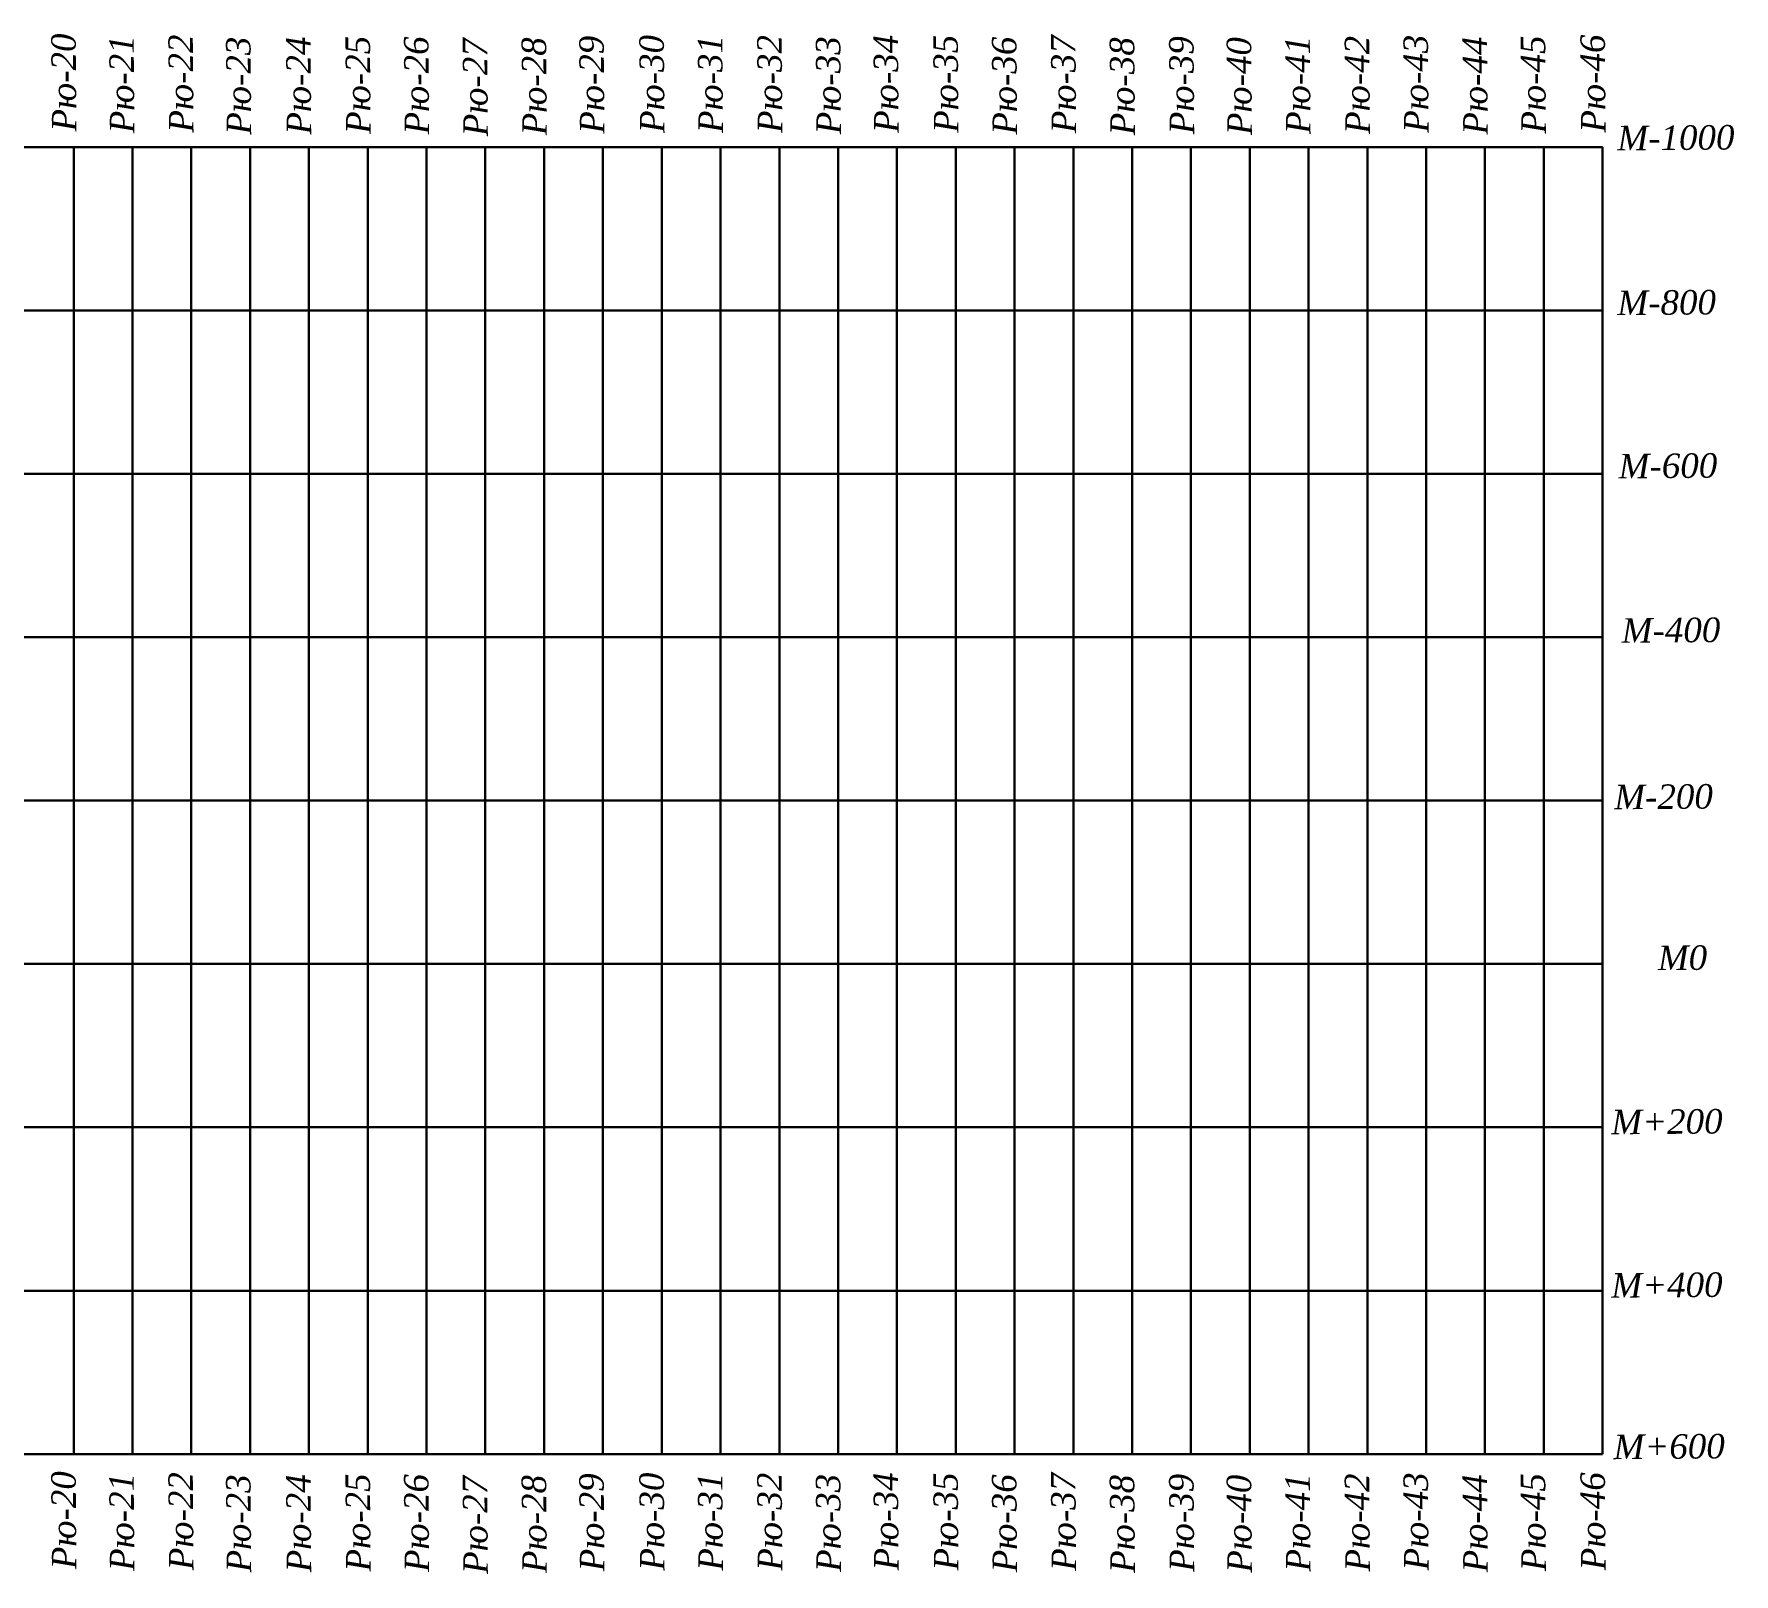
# Model space of a CAD drawing. Header units: millimetres. Extents: x -277 to 3473, y -747 to 1141.
# Drawn here: x 1391 to 3473, y -747 to 1138 of the extents above; entities that cross this region are included whole.
import ezdxf

# ---------------------------------------------------------------- set-up
doc = ezdxf.new("R2010")
doc.units = ezdxf.units.MM
doc.layers.add('СЕТКА', color=1, linetype='Continuous')
doc.styles.add('горный', font='timesi.ttf')

msp = doc.modelspace()

# ---------------------------------------------------------------- linework, layer by layer
at = {"layer": 'СЕТКА', "linetype": 'Continuous', "lineweight": 30}
for p, q in [((3312, 1000), (360, 1000)), ((3312, -600, 320), (2808, -600, 320))]:
    msp.add_line(p, q, dxfattribs=at)
at = {"layer": 'СЕТКА', "color": 10, "linetype": 'Continuous', "lineweight": 30}
for p, q in [((1440, 200), (1440, 1000)), ((1440, 200), (1440, 1000)), ((1512, 200), (1512, 1000)), ((1584, 200), (1584, 1000)), ((1656, 200), (1656, 1000)), ((1728, 200), (1728, 1000)), ((1800, 200), (1800, 1000)), ((1872, 200), (1872, 1000)), ((1944, 200), (1944, 1000)), ((2016, 200), (2016, 1000)), ((2088, 200), (2088, 1000)), ((2160, 200), (2160, 1000)), ((2232, 200), (2232, 1000)), ((2304, 200), (2304, 1000)), ((2376, 200), (2376, 1000)), ((2448, 200), (2448, 1000)), ((2520, 200), (2520, 1000)), ((2592, 200), (2592, 1000)), ((2664, 200), (2664, 1000)), ((2736, 200), (2736, 1000)), ((2808, 200), (2808, 1000)), ((2808, 200), (2808, 1000)), ((2880, 200), (2880, 1000)), ((2952, 200), (2952, 1000)), ((3024, 200), (3024, 1000)), ((3096, 200), (3096, 1000)), ((3168, 200), (3168, 1000)), ((3240, 200), (3240, 1000)), ((1440, 800, 320), (360, 800, 320)), ((1440, 200, 320), (1440, 800, 320)), ((1440, 200, 320), (1440, 800, 320)), ((2808, 800), (1440, 800)), ((2808, 800, 320), (1440, 800, 320)), ((1512, 200, 320), (1512, 800, 320)), ((1584, 200, 320), (1584, 800, 320)), ((1656, 200, 320), (1656, 800, 320)), ((1728, 200, 320), (1728, 800, 320)), ((1800, 200, 320), (1800, 800, 320)), ((1872, 200, 320), (1872, 800, 320)), ((1944, 200, 320), (1944, 800, 320)), ((2016, 200, 320), (2016, 800, 320)), ((2088, 200, 320), (2088, 800, 320)), ((2160, 200, 320), (2160, 800, 320)), ((2232, 200, 320), (2232, 800, 320)), ((2304, 200, 320), (2304, 800, 320)), ((2376, 200, 320), (2376, 800, 320)), ((2448, 200, 320), (2448, 800, 320)), ((2520, 200, 320), (2520, 800, 320)), ((2592, 200, 320), (2592, 800, 320)), ((2664, 200, 320), (2664, 800, 320)), ((2736, 200, 320), (2736, 800, 320)), ((2808, 200, 320), (2808, 800, 320)), ((2808, 200, 320), (2808, 800, 320)), ((3312, 800), (2808, 800, 320)), ((3312, 800), (2808, 800)), ((2880, 200, 320), (2880, 800, 320)), ((2952, 200, 320), (2952, 800, 320)), ((3024, 200, 320), (3024, 800, 320)), ((3096, 200, 320), (3096, 800, 320)), ((3168, 200, 320), (3168, 800, 320)), ((3240, 200, 320), (3240, 800, 320)), ((1440, 600, 320), (360, 600, 320)), ((2808, 600), (1440, 600)), ((2808, 600, 320), (1440, 600, 320)), ((3312, 600, 320), (2808, 600, 320)), ((3312, 600), (2808, 600)), ((360, 400, 320), (1440, 400, 320)), ((1440, 400), (2808, 400)), ((1440, 400, 320), (2808, 400, 320)), ((2808, 400, 320), (3312, 400, 320)), ((2808, 400), (3312, 400)), ((1440, 200), (360, 200)), ((1440, 200), (2808, 200)), ((2808, 200), (1440, 200)), ((1440, 200, 320), (2808, 200, 320)), ((2808, 200, 320), (1440, 200, 320)), ((1440, -600), (1440, 200)), ((1440, -600), (1440, 200)), ((1440, -400, 320), (1440, 200, 320)), ((1512, -600), (1512, 200)), ((1512, -400, 320), (1512, 200, 320)), ((1584, -600), (1584, 200)), ((1584, -400, 320), (1584, 200, 320)), ((1656, -600), (1656, 200)), ((1656, -400, 320), (1656, 200, 320)), ((1728, -600), (1728, 200)), ((1728, -400, 320), (1728, 200, 320)), ((1800, -600), (1800, 200)), ((1800, -400, 320), (1800, 200, 320)), ((1872, -600), (1872, 200)), ((1872, -400, 320), (1872, 200, 320)), ((1944, -600), (1944, 200)), ((1944, -400, 320), (1944, 200, 320)), ((2016, -600), (2016, 200)), ((2016, -400, 320), (2016, 200, 320)), ((2088, -600), (2088, 200)), ((2088, -400, 320), (2088, 200, 320)), ((2160, -600), (2160, 200)), ((2160, -400, 320), (2160, 200, 320)), ((2232, -600), (2232, 200)), ((2232, -400, 320), (2232, 200, 320)), ((2304, -600), (2304, 200)), ((2304, -400, 320), (2304, 200, 320)), ((2376, -600), (2376, 200)), ((2376, -400, 320), (2376, 200, 320)), ((2448, -600), (2448, 200)), ((2448, -400, 320), (2448, 200, 320)), ((2520, -600), (2520, 200)), ((2520, -400, 320), (2520, 200, 320)), ((2592, -600), (2592, 200)), ((2592, -400, 320), (2592, 200, 320)), ((2664, -600), (2664, 200)), ((2664, -400, 320), (2664, 200, 320)), ((2736, -600), (2736, 200)), ((2736, -400, 320), (2736, 200, 320)), ((2808, 200, 320), (3312, 200)), ((3312, 200), (2808, 200)), ((2808, -600, 320), (2808, 200, 320)), ((2808, -400), (2808, 200)), ((2808, -400), (2808, 200)), ((2808, -400, 320), (2808, 200, 320)), ((2880, -600, 320), (2880, 200, 320)), ((2880, -400), (2880, 200)), ((2952, -600, 320), (2952, 200, 320)), ((2952, -400), (2952, 200)), ((3024, -600, 320), (3024, 200, 320)), ((3024, -400), (3024, 200)), ((3096, -600, 320), (3096, 200, 320)), ((3096, -400), (3096, 200)), ((3168, -600, 320), (3168, 200, 320)), ((3168, -400), (3168, 200)), ((3240, -600, 320), (3240, 200, 320)), ((3240, -400), (3240, 200)), ((3312, -600, 320), (3312, 200, 320)), ((3312, -400), (3312, 200)), ((1440, 0), (360, 0)), ((2808, 0), (1440, 0)), ((2808, 0, 320), (1440, 0, 320)), ((3312, 0, 320), (2808, 0, 320)), ((360, -200), (1440, -200)), ((1440, -200), (2808, -200)), ((1440, -200, 320), (2808, -200, 320)), ((2808, -200, 320), (3312, -200, 320)), ((360, -400, 320), (1440, -400)), ((2808, -400), (1440, -400)), ((1440, -400), (2808, -400)), ((2808, -400, 320), (1440, -400, 320)), ((1440, -400, 320), (2808, -400, 320)), ((2808, -400, 320), (3312, -400, 320)), ((1440, -600, 320), (360, -600)), ((2808, -600), (1440, -600)), ((2808, -600, 320), (1440, -600, 320))]:
    msp.add_line(p, q, dxfattribs=at)
at = {"layer": 'СЕТКА', "color": 1, "linetype": 'Continuous', "lineweight": 30}
for p, q in [((3312, 200), (3312, 1000)), ((3312, 200, 320), (3312, 800, 320))]:
    msp.add_line(p, q, dxfattribs=at)

# ---------------------------------------------------------------- texts
at = {"layer": 'СЕТКА', "style": 'горный'}
for s, rotation, p in [('Рю-20', 90.4445, (1443.3, 1019.2, 320)), ('Рю-21', 90.4445, (1514.3, 1017, 320)), ('Рю-22', 90.4445, (1586.7, 1017.9, 320)), ('Рю-23', 90.4445, (1657.3, 1015.3, 320)), ('Рю-24', 90.4445, (1730.8, 1015.4, 320)), ('Рю-25', 90.4445, (1803.6, 1016.3, 320)), ('Рю-26', 90.4445, (1875.2, 1015.6, 320)), ('Рю-27', 90.4445, (1947.1, 1013.4, 320)), ('Рю-28', 90.4445, (2019.3, 1014.5, 320)), ('Рю-29', 90.4445, (2089.8, 1016.5, 320)), ('Рю-30', 90.4445, (2163.4, 1017.4, 320)), ('Рю-31', 90.4445, (2235, 1017.3, 320)), ('Рю-32', 90.4445, (2307.7, 1017.3, 320)), ('Рю-33', 90.4445, (2379.5, 1015.8, 320)), ('Рю-34', 90.4445, (2450.1, 1017.6, 320)), ('Рю-35', 90.4445, (2523.3, 1017.6, 320)), ('Рю-36', 90.4445, (2595.1, 1015.3, 320)), ('Рю-37', 90.4445, (2667.4, 1017.1, 320)), ('Рю-38', 90.4445, (2739.4, 1014.6, 320)), ('Рю-39', 90.4445, (2812, 1015.9, 320)), ('Рю-40', 90.4445, (2882.6, 1014.8, 320)), ('Рю-41', 90.4445, (2954.4, 1016.3, 320)), ('Рю-42', 90.4445, (3027.1, 1016.3, 320)), ('Рю-43', 90.4445, (3099, 1017.7, 320)), ('Рю-44', 90.4445, (3171.4, 1015.3, 320)), ('Рю-45', 90.4445, (3242.6, 1016.7, 320)), ('Рю-46', 90.4445, (3315.7, 1017.9, 320)), ('М-1000', 0.4445, (3330.2, 996, 320)), ('М-800', 0.4445, (3330.2, 794.3, 320)), ('М-600', 0.4445, (3331.8, 594.4, 320)), ('М-400', 0.4445, (3335.5, 393.2, 320)), ('М-200', 0.4445, (3326.4, 189.3, 320)), ('М0', 0.4445, (3379.8, -7.6, 320)), ('М+200', 0.4445, (3322.8, -208.6, 320)), ('М+400', 0.4445, (3322.8, -408.6, 320)), ('М+600', 0.4445, (3325.5, -606.3, 320)), ('Рю-20', 90.4445, (1443.3, -740.9, 320)), ('Рю-22', 90.4445, (1586.7, -742.1, 320)), ('Рю-29', 90.4445, (2089.8, -743.5, 320)), ('Рю-30', 90.4445, (2163.4, -742.6, 320)), ('Рю-32', 90.4445, (2307.7, -742.7, 320)), ('Рю-34', 90.4445, (2450.1, -742.4, 320)), ('Рю-35', 90.4445, (2523.3, -742.5, 320)), ('Рю-37', 90.4445, (2667.4, -742.9, 320)), ('Рю-43', 90.4445, (3099, -742.4, 320)), ('Рю-46', 90.4445, (3315.7, -742.2, 320)), ('Рю-21', 90.4445, (1514.3, -743, 320)), ('Рю-23', 90.4445, (1657.3, -744.8, 320)), ('Рю-24', 90.4445, (1730.8, -744.7, 320)), ('Рю-25', 90.4445, (1803.6, -743.7, 320)), ('Рю-26', 90.4445, (1875.2, -744.4, 320)), ('Рю-27', 90.4445, (1947.1, -746.6, 320)), ('Рю-28', 90.4445, (2019.3, -745.6, 320)), ('Рю-31', 90.4445, (2235, -742.7, 320)), ('Рю-33', 90.4445, (2379.5, -744.2, 320)), ('Рю-36', 90.4445, (2595.1, -744.7, 320)), ('Рю-38', 90.4445, (2739.4, -745.4, 320)), ('Рю-39', 90.4445, (2812, -744.1, 320)), ('Рю-40', 90.4445, (2882.6, -745.2, 320)), ('Рю-41', 90.4445, (2954.4, -743.7, 320)), ('Рю-42', 90.4445, (3027.1, -743.7, 320)), ('Рю-44', 90.4445, (3171.4, -744.8, 320)), ('Рю-45', 90.4445, (3242.6, -743.3, 320))]:
    msp.add_text(s, height=30, rotation=rotation, dxfattribs=at).set_placement(p)

doc.saveas('drawing.dxf')
